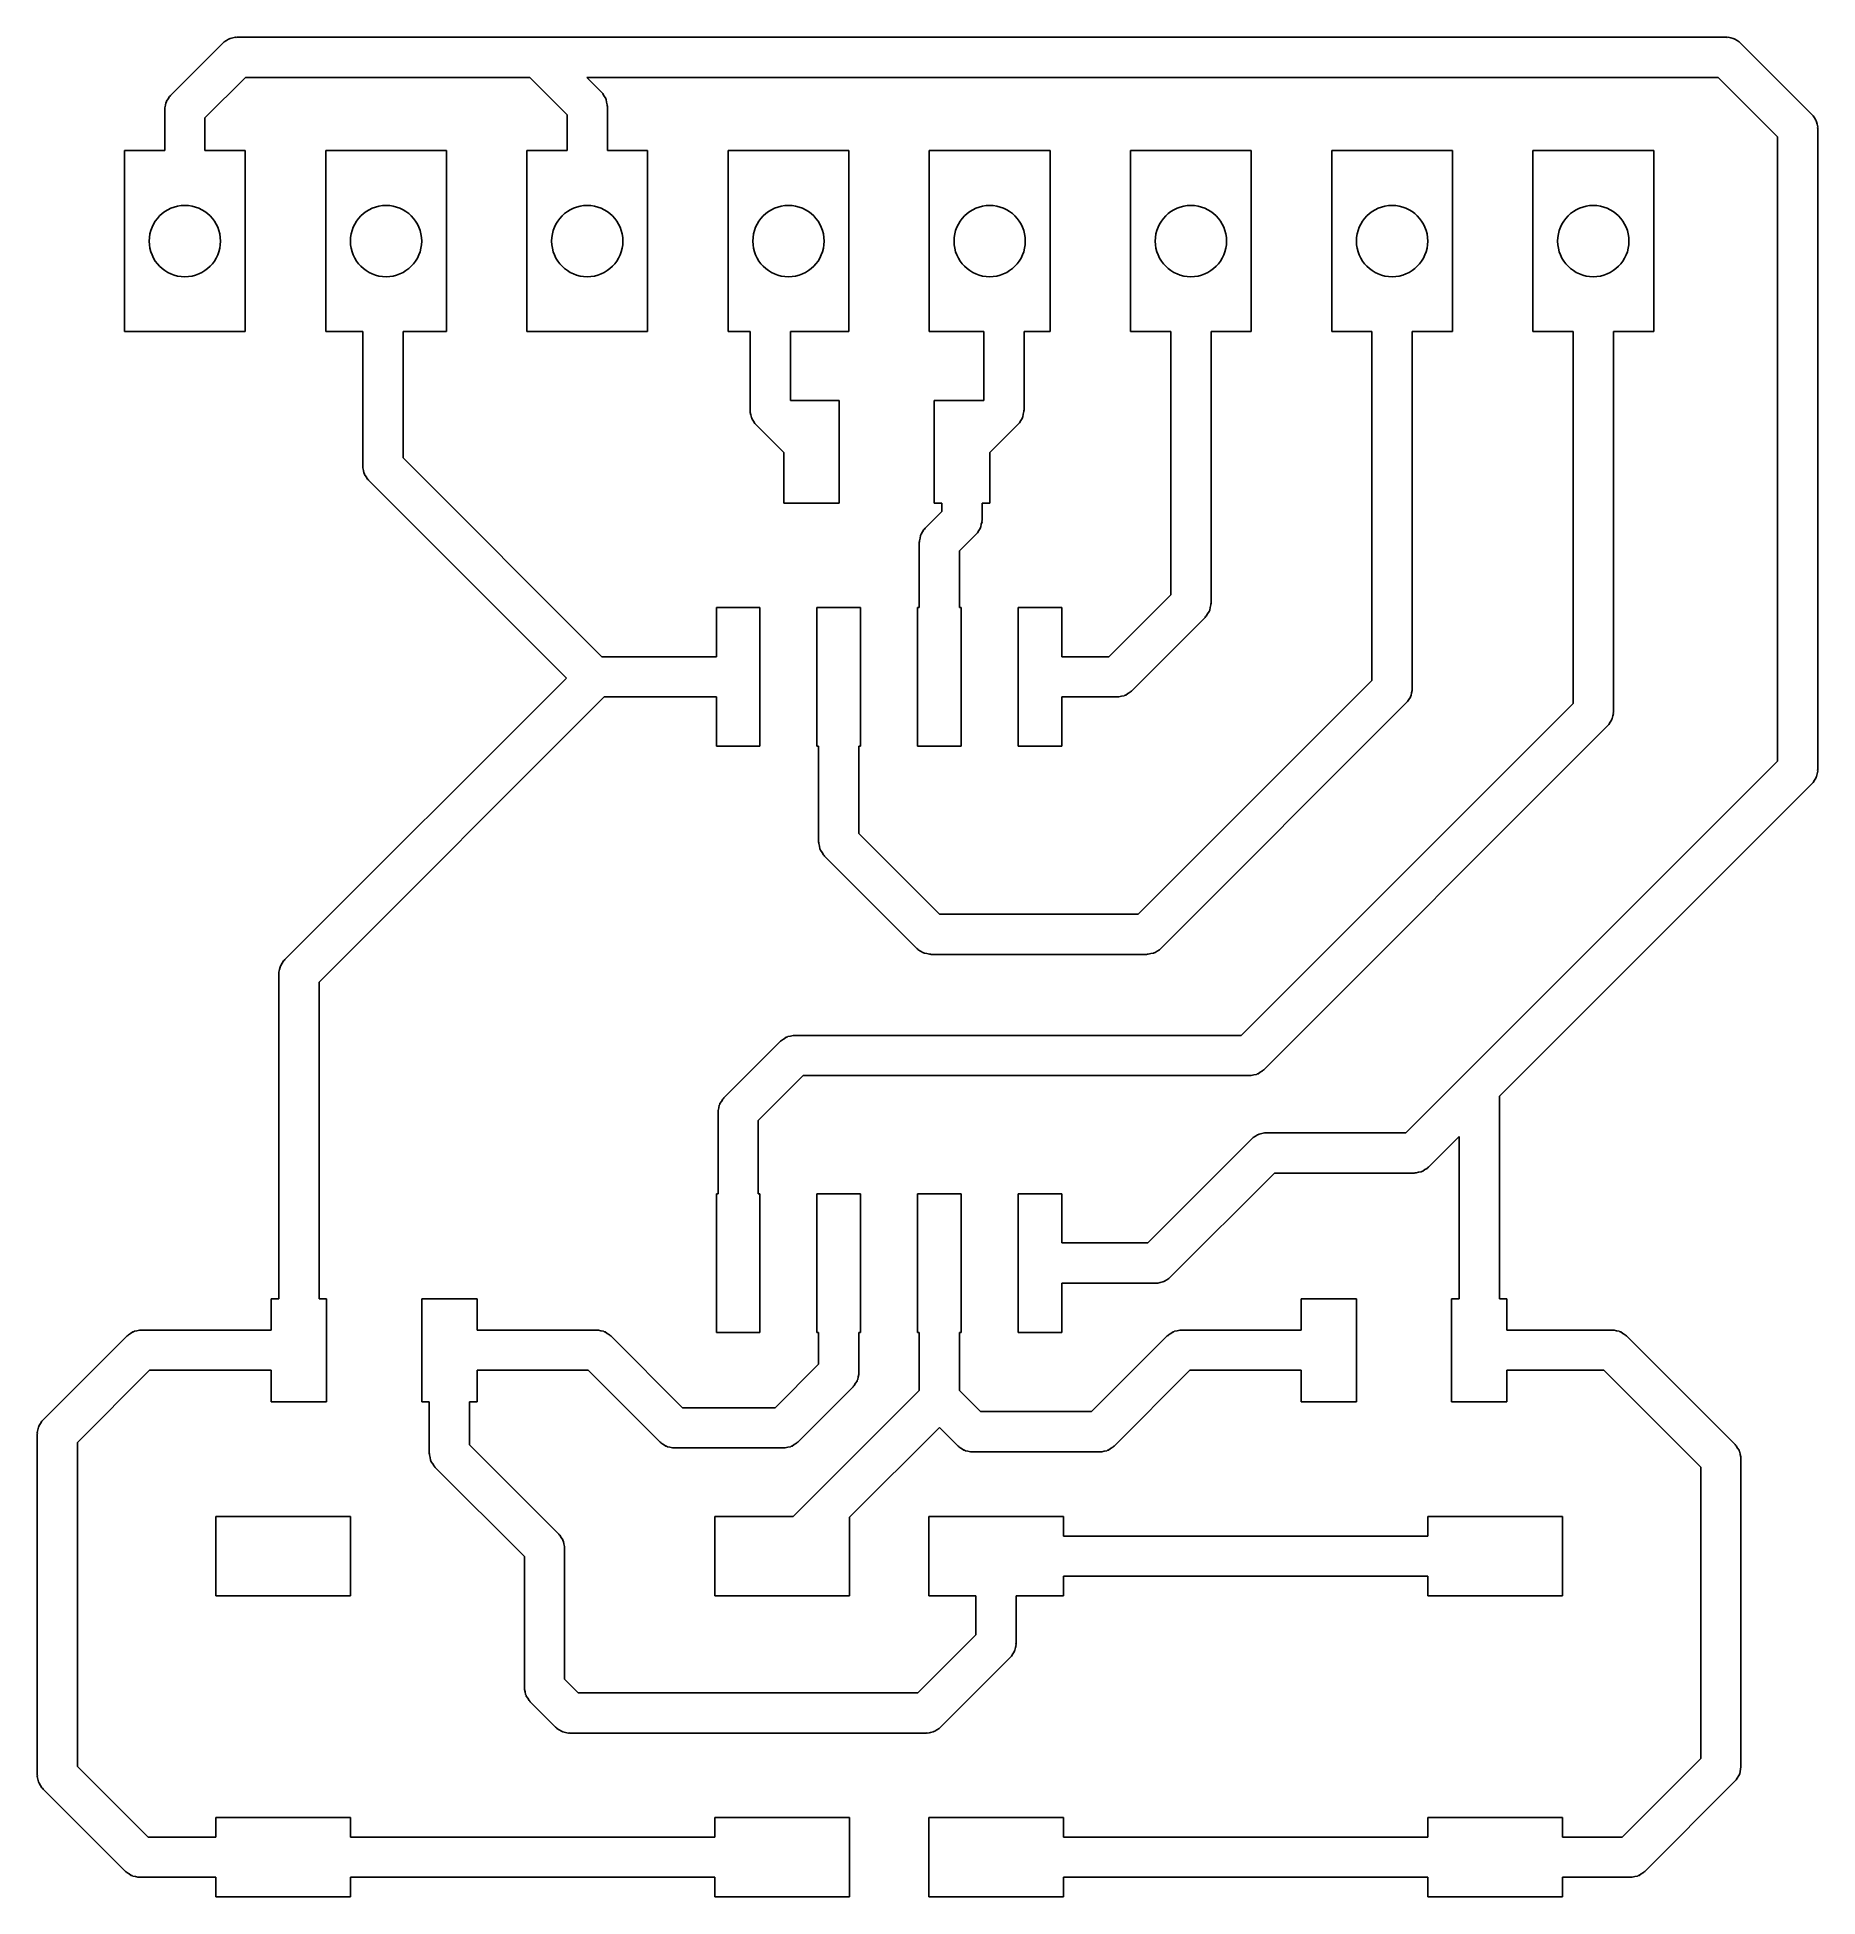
# Model space of a CAD drawing. Extents: x 1.7 to 24.2, y 0.9 to 24.4.
import ezdxf

# ---------------------------------------------------------------- set-up
doc = ezdxf.new("R2010")
doc.units = 0
doc.header["$MEASUREMENT"] = 0
doc.layers.add('BLACK', color=7, linetype='CONTINUOUS')

msp = doc.modelspace()

# ---------------------------------------------------------------- linework, layer by layer
at = {"layer": 'BLACK'}
for p, q in [((3.42039, 23.6196), (4.0804, 24.2796)), ((4.0804, 24.2796), (4.08955, 24.286)), ((4.08955, 24.286), (4.09673, 24.2946)), ((4.09673, 24.2946), (4.12547, 24.3112)), ((4.12547, 24.3112), (4.15266, 24.3302)), ((4.15266, 24.3302), (4.16345, 24.3331)), ((4.16345, 24.3331), (4.17313, 24.3387)), ((4.17313, 24.3387), (4.20581, 24.3444)), ((4.20581, 24.3444), (4.23786, 24.353)), ((4.23786, 24.353), (4.24899, 24.3521)), ((4.24899, 24.3521), (4.26, 24.354)), ((4.26, 24.354), (23.06, 24.354)), ((23.06, 24.354), (23.071, 24.3521)), ((23.071, 24.3521), (23.0821, 24.353)), ((23.0821, 24.353), (23.1142, 24.3444)), ((23.1142, 24.3444), (23.1469, 24.3387)), ((23.1469, 24.3387), (23.1566, 24.3331)), ((23.1566, 24.3331), (23.1673, 24.3302)), ((23.1673, 24.3302), (23.1945, 24.3112)), ((23.1945, 24.3112), (23.2233, 24.2946)), ((23.2233, 24.2946), (23.2305, 24.286)), ((23.2305, 24.286), (23.2396, 24.2796)), ((23.2396, 24.2796), (24.1396, 23.3796)), ((4.36521, 23.846), (3.854, 23.3348)), ((7.95479, 23.846), (4.36521, 23.846)), ((8.426, 23.3748), (7.95479, 23.846)), ((22.9548, 23.846), (8.67321, 23.846)), ((8.67321, 23.846), (8.85961, 23.6596)), ((23.706, 23.0948), (22.9548, 23.846)), ((3.34697, 23.4621), (3.35555, 23.4942)), ((3.35555, 23.4942), (3.36132, 23.5269)), ((3.36132, 23.5269), (3.36691, 23.5366)), ((3.36691, 23.5366), (3.3698, 23.5473)), ((3.3698, 23.5473), (3.38883, 23.5745)), ((3.38883, 23.5745), (3.40542, 23.6033)), ((3.40542, 23.6033), (3.41398, 23.6105)), ((3.41398, 23.6105), (3.42039, 23.6196)), ((8.85961, 23.6596), (8.86601, 23.6505)), ((8.86601, 23.6505), (8.87458, 23.6433)), ((8.87458, 23.6433), (8.89117, 23.6145)), ((8.89117, 23.6145), (8.9102, 23.5873)), ((8.9102, 23.5873), (8.91309, 23.5766)), ((8.91309, 23.5766), (8.91868, 23.5669)), ((8.91868, 23.5669), (8.92445, 23.5342)), ((8.92445, 23.5342), (8.93303, 23.5021)), ((8.93303, 23.5021), (8.93206, 23.491)), ((8.93206, 23.491), (8.934, 23.48)), ((8.934, 23.48), (8.934, 22.923)), ((3.346, 23.44), (3.34794, 23.451)), ((3.346, 22.923), (3.346, 23.44)), ((3.34794, 23.451), (3.34697, 23.4621)), ((3.854, 23.3348), (3.854, 22.923)), ((8.426, 22.923), (8.426, 23.3748)), ((24.1396, 23.3796), (24.146, 23.3705)), ((24.146, 23.3705), (24.1546, 23.3633)), ((24.1546, 23.3633), (24.1712, 23.3345)), ((24.1712, 23.3345), (24.1902, 23.3073)), ((24.1902, 23.3073), (24.1931, 23.2966)), ((24.1931, 23.2966), (24.1987, 23.2869)), ((24.1987, 23.2869), (24.2044, 23.2542)), ((24.2044, 23.2542), (24.213, 23.2221)), ((23.706, 15.2152), (23.706, 23.0948)), ((24.213, 23.2221), (24.2121, 23.211)), ((24.2121, 23.211), (24.214, 23.2)), ((24.214, 23.2), (24.214, 15.11)), ((2.838, 20.637), (2.838, 22.923)), ((2.838, 22.923), (3.346, 22.923)), ((3.854, 22.923), (4.362, 22.923)), ((4.362, 22.923), (4.362, 20.637)), ((5.378, 20.637), (5.378, 22.923)), ((5.378, 22.923), (6.902, 22.923)), ((6.902, 22.923), (6.902, 20.637)), ((7.918, 20.637), (7.918, 22.923)), ((7.918, 22.923), (8.426, 22.923)), ((8.934, 22.923), (9.442, 22.923)), ((9.442, 22.923), (9.442, 20.637)), ((10.458, 20.637), (10.458, 22.923)), ((10.458, 22.923), (11.982, 22.923)), ((11.982, 22.923), (11.982, 20.637)), ((12.998, 20.637), (12.998, 22.923)), ((12.998, 22.923), (14.522, 22.923)), ((14.522, 22.923), (14.522, 20.637)), ((15.538, 20.637), (15.538, 22.923)), ((15.538, 22.923), (17.062, 22.923)), ((17.062, 22.923), (17.062, 20.637)), ((18.078, 20.637), (18.078, 22.923)), ((18.078, 22.923), (19.602, 22.923)), ((19.602, 22.923), (19.602, 20.637)), ((20.618, 20.637), (20.618, 22.923)), ((20.618, 22.923), (22.142, 22.923)), ((22.142, 22.923), (22.142, 20.637)), ((4.362, 20.637), (2.838, 20.637)), ((5.846, 20.637), (5.378, 20.637)), ((5.846, 18.94), (5.846, 20.637)), ((6.902, 20.637), (6.354, 20.637)), ((6.354, 20.637), (6.354, 19.0452)), ((9.442, 20.637), (7.918, 20.637)), ((10.736, 20.637), (10.458, 20.637)), ((10.736, 19.64), (10.736, 20.637)), ((11.982, 20.637), (11.244, 20.637)), ((11.244, 20.637), (11.244, 19.77)), ((13.686, 20.637), (12.998, 20.637)), ((13.686, 19.77), (13.686, 20.637)), ((14.522, 20.637), (14.194, 20.637)), ((14.194, 20.637), (14.194, 19.65)), ((16.046, 20.637), (15.538, 20.637)), ((16.046, 17.3152), (16.046, 20.637)), ((17.062, 20.637), (16.554, 20.637)), ((16.554, 20.637), (16.554, 17.21)), ((18.586, 20.637), (18.078, 20.637)), ((18.586, 16.2352), (18.586, 20.637)), ((19.602, 20.637), (19.094, 20.637)), ((19.094, 20.637), (19.094, 16.13)), ((21.126, 20.637), (20.618, 20.637)), ((21.126, 15.9452), (21.126, 20.637)), ((22.142, 20.637), (21.634, 20.637)), ((21.634, 20.637), (21.634, 15.84)), ((11.244, 19.77), (11.86, 19.77)), ((11.86, 19.77), (11.86, 18.47)), ((13.06, 18.47), (13.06, 19.77)), ((13.06, 19.77), (13.686, 19.77)), ((10.7379, 19.629), (10.736, 19.64)), ((10.737, 19.6179), (10.7379, 19.629)), ((10.7456, 19.5858), (10.737, 19.6179)), ((10.7513, 19.5531), (10.7456, 19.5858)), ((10.7569, 19.5434), (10.7513, 19.5531)), ((10.7598, 19.5327), (10.7569, 19.5434)), ((10.7788, 19.5055), (10.7598, 19.5327)), ((10.7954, 19.4767), (10.7788, 19.5055)), ((14.1346, 19.4867), (14.126, 19.4795)), ((14.1512, 19.5155), (14.1346, 19.4867)), ((14.1702, 19.5427), (14.1512, 19.5155)), ((14.1731, 19.5534), (14.1702, 19.5427)), ((14.1787, 19.5631), (14.1731, 19.5534)), ((14.1844, 19.5958), (14.1787, 19.5631)), ((14.193, 19.6279), (14.1844, 19.5958)), ((14.194, 19.65), (14.1921, 19.639)), ((14.1921, 19.639), (14.193, 19.6279)), ((10.804, 19.4695), (10.7954, 19.4767)), ((10.8104, 19.4604), (10.804, 19.4695)), ((11.16, 19.1108), (10.8104, 19.4604)), ((14.1196, 19.4704), (13.76, 19.1108)), ((14.126, 19.4795), (14.1196, 19.4704)), ((6.354, 19.0452), (8.86521, 16.534)), ((11.16, 18.47), (11.16, 19.1108)), ((13.76, 19.1108), (13.76, 18.47)), ((5.84794, 18.929), (5.846, 18.94)), ((5.84697, 18.9179), (5.84794, 18.929)), ((5.85555, 18.8858), (5.84697, 18.9179)), ((5.86132, 18.8531), (5.85555, 18.8858)), ((5.86691, 18.8434), (5.86132, 18.8531)), ((5.8698, 18.8327), (5.86691, 18.8434)), ((5.88883, 18.8055), (5.8698, 18.8327)), ((5.90543, 18.7767), (5.88883, 18.8055)), ((5.91398, 18.7695), (5.90543, 18.7767)), ((5.9204, 18.7604), (5.91398, 18.7695)), ((8.41579, 16.265), (5.9204, 18.7604)), ((11.86, 18.47), (11.16, 18.47)), ((12.9454, 18.1546), (13.156, 18.3652)), ((13.156, 18.47), (13.06, 18.47)), ((13.156, 18.3652), (13.156, 18.47)), ((13.76, 18.47), (13.664, 18.47)), ((13.664, 18.47), (13.664, 18.26)), ((12.8919, 18.0716), (12.8948, 18.0823)), ((12.8948, 18.0823), (12.9138, 18.1095)), ((12.9138, 18.1095), (12.9304, 18.1383)), ((12.9304, 18.1383), (12.939, 18.1455)), ((12.939, 18.1455), (12.9454, 18.1546)), ((13.5896, 18.0804), (13.379, 17.8698)), ((13.596, 18.0895), (13.5896, 18.0804)), ((13.6046, 18.0967), (13.596, 18.0895)), ((13.6212, 18.1255), (13.6046, 18.0967)), ((13.6402, 18.1527), (13.6212, 18.1255)), ((13.6431, 18.1634), (13.6402, 18.1527)), ((13.6487, 18.1731), (13.6431, 18.1634)), ((13.6544, 18.2058), (13.6487, 18.1731)), ((13.663, 18.2379), (13.6544, 18.2058)), ((13.664, 18.26), (13.6621, 18.249)), ((13.6621, 18.249), (13.663, 18.2379)), ((12.871, 17.975), (12.8729, 17.986)), ((12.871, 17.155), (12.871, 17.975)), ((12.872, 17.9971), (12.8806, 18.0292)), ((12.8729, 17.986), (12.872, 17.9971)), ((12.8806, 18.0292), (12.8863, 18.0619)), ((12.8863, 18.0619), (12.8919, 18.0716)), ((13.379, 17.8698), (13.379, 17.155)), ((10.31, 16.534), (10.31, 17.155)), ((10.31, 17.155), (10.86, 17.155)), ((10.86, 17.155), (10.86, 15.405)), ((11.58, 15.405), (11.58, 17.155)), ((11.58, 17.155), (12.13, 17.155)), ((12.13, 17.155), (12.13, 15.405)), ((12.85, 15.405), (12.85, 17.155)), ((12.85, 17.155), (12.871, 17.155)), ((13.379, 17.155), (13.4, 17.155)), ((13.4, 17.155), (13.4, 15.405)), ((14.12, 15.405), (14.12, 17.155)), ((14.12, 17.155), (14.67, 17.155)), ((14.67, 17.155), (14.67, 16.534)), ((15.2648, 16.534), (16.046, 17.3152)), ((16.5444, 17.1558), (16.5387, 17.1231)), ((16.553, 17.1879), (16.5444, 17.1558)), ((16.554, 17.21), (16.5521, 17.199)), ((16.5521, 17.199), (16.553, 17.1879)), ((16.4796, 17.0304), (15.5496, 16.1004)), ((16.486, 17.0395), (16.4796, 17.0304)), ((16.4946, 17.0467), (16.486, 17.0395)), ((16.5112, 17.0755), (16.4946, 17.0467)), ((16.5302, 17.1027), (16.5112, 17.0755)), ((16.5331, 17.1134), (16.5302, 17.1027)), ((16.5387, 17.1231), (16.5331, 17.1134)), ((8.86521, 16.534), (10.31, 16.534)), ((14.67, 16.534), (15.2648, 16.534)), ((4.86039, 12.7096), (8.41579, 16.265)), ((15.6348, 13.284), (18.586, 16.2352)), ((8.89521, 16.026), (5.294, 12.4248)), ((10.31, 16.026), (8.89521, 16.026)), ((10.31, 15.405), (10.31, 16.026)), ((15.37, 16.026), (14.67, 16.026)), ((14.67, 16.026), (14.67, 15.405)), ((15.381, 16.0279), (15.37, 16.026)), ((15.3921, 16.027), (15.381, 16.0279)), ((15.4242, 16.0356), (15.3921, 16.027)), ((15.4569, 16.0413), (15.4242, 16.0356)), ((15.4666, 16.0469), (15.4569, 16.0413)), ((15.4773, 16.0498), (15.4666, 16.0469)), ((15.5045, 16.0688), (15.4773, 16.0498)), ((15.5333, 16.0854), (15.5045, 16.0688)), ((15.5405, 16.094), (15.5333, 16.0854)), ((15.5496, 16.1004), (15.5405, 16.094)), ((19.0346, 15.9667), (19.026, 15.9595)), ((19.0512, 15.9955), (19.0346, 15.9667)), ((19.0702, 16.0227), (19.0512, 15.9955)), ((19.0731, 16.0334), (19.0702, 16.0227)), ((19.0787, 16.0431), (19.0731, 16.0334)), ((19.0844, 16.0758), (19.0787, 16.0431)), ((19.093, 16.1079), (19.0844, 16.0758)), ((19.094, 16.13), (19.0921, 16.119)), ((19.0921, 16.119), (19.093, 16.1079)), ((19.0196, 15.9504), (15.9196, 12.8504)), ((16.9348, 11.754), (21.126, 15.9452)), ((19.026, 15.9595), (19.0196, 15.9504)), ((21.6102, 15.7327), (21.5912, 15.7055)), ((21.6131, 15.7434), (21.6102, 15.7327)), ((21.6187, 15.7531), (21.6131, 15.7434)), ((21.6244, 15.7858), (21.6187, 15.7531)), ((21.633, 15.8179), (21.6244, 15.7858)), ((21.634, 15.84), (21.6321, 15.829)), ((21.6321, 15.829), (21.633, 15.8179)), ((21.5596, 15.6604), (17.2196, 11.3204)), ((21.566, 15.6695), (21.5596, 15.6604)), ((21.5746, 15.6767), (21.566, 15.6695)), ((21.5912, 15.7055), (21.5746, 15.6767)), ((10.86, 15.405), (10.31, 15.405)), ((11.601, 15.405), (11.58, 15.405)), ((11.601, 14.197), (11.601, 15.405)), ((12.13, 15.405), (12.109, 15.405)), ((12.109, 15.405), (12.109, 14.3022)), ((13.4, 15.405), (12.85, 15.405)), ((14.67, 15.405), (14.12, 15.405)), ((19.0148, 10.524), (23.706, 15.2152)), ((24.2044, 15.0558), (24.1987, 15.0231)), ((24.213, 15.0879), (24.2044, 15.0558)), ((24.214, 15.11), (24.2121, 15.099)), ((24.2121, 15.099), (24.213, 15.0879)), ((24.1396, 14.9304), (20.194, 10.9848)), ((24.146, 14.9395), (24.1396, 14.9304)), ((24.1546, 14.9467), (24.146, 14.9395)), ((24.1712, 14.9755), (24.1546, 14.9467)), ((24.1902, 15.0027), (24.1712, 14.9755)), ((24.1931, 15.0134), (24.1902, 15.0027)), ((24.1987, 15.0231), (24.1931, 15.0134)), ((11.6029, 14.186), (11.601, 14.197)), ((11.602, 14.1749), (11.6029, 14.186)), ((11.6106, 14.1428), (11.602, 14.1749)), ((11.6163, 14.1101), (11.6106, 14.1428)), ((11.6219, 14.1004), (11.6163, 14.1101)), ((11.6248, 14.0897), (11.6219, 14.1004)), ((11.6438, 14.0625), (11.6248, 14.0897)), ((12.109, 14.3022), (13.1272, 13.284)), ((11.6604, 14.0337), (11.6438, 14.0625)), ((11.669, 14.0265), (11.6604, 14.0337)), ((11.6754, 14.0174), (11.669, 14.0265)), ((12.8424, 12.8504), (11.6754, 14.0174)), ((13.1272, 13.284), (15.6348, 13.284)), ((4.82883, 12.6645), (4.84542, 12.6933)), ((4.84542, 12.6933), (4.85398, 12.7005)), ((4.85398, 12.7005), (4.86039, 12.7096)), ((12.8515, 12.844), (12.8424, 12.8504)), ((12.8587, 12.8354), (12.8515, 12.844)), ((12.8875, 12.8188), (12.8587, 12.8354)), ((12.9147, 12.7998), (12.8875, 12.8188)), ((12.9254, 12.7969), (12.9147, 12.7998)), ((12.9351, 12.7913), (12.9254, 12.7969)), ((12.9678, 12.7856), (12.9351, 12.7913)), ((12.9999, 12.777), (12.9678, 12.7856)), ((13.011, 12.7779), (12.9999, 12.777)), ((13.022, 12.776), (13.011, 12.7779)), ((15.74, 12.776), (13.022, 12.776)), ((15.751, 12.7779), (15.74, 12.776)), ((15.7621, 12.777), (15.751, 12.7779)), ((15.7942, 12.7856), (15.7621, 12.777)), ((15.8269, 12.7913), (15.7942, 12.7856)), ((15.8366, 12.7969), (15.8269, 12.7913)), ((15.8473, 12.7998), (15.8366, 12.7969)), ((15.8745, 12.8188), (15.8473, 12.7998)), ((15.9033, 12.8354), (15.8745, 12.8188)), ((15.9105, 12.844), (15.9033, 12.8354)), ((15.9196, 12.8504), (15.9105, 12.844)), ((4.786, 12.53), (4.78794, 12.541)), ((4.786, 8.43), (4.786, 12.53)), ((4.78697, 12.5521), (4.79555, 12.5842)), ((4.78794, 12.541), (4.78697, 12.5521)), ((4.79555, 12.5842), (4.80132, 12.6169)), ((4.80132, 12.6169), (4.80691, 12.6266)), ((4.80691, 12.6266), (4.8098, 12.6373)), ((4.8098, 12.6373), (4.82883, 12.6645)), ((5.294, 12.4248), (5.294, 8.43)), ((11.2034, 11.7331), (11.2131, 11.7387)), ((11.2131, 11.7387), (11.2458, 11.7444)), ((11.2458, 11.7444), (11.2779, 11.753)), ((11.2779, 11.753), (11.289, 11.7521)), ((11.289, 11.7521), (11.3, 11.754)), ((11.3, 11.754), (16.9348, 11.754)), ((10.4054, 10.9646), (11.1204, 11.6796)), ((11.1204, 11.6796), (11.1295, 11.686)), ((11.1295, 11.686), (11.1367, 11.6946)), ((11.1367, 11.6946), (11.1655, 11.7112)), ((11.1655, 11.7112), (11.1927, 11.7302)), ((11.1927, 11.7302), (11.2034, 11.7331)), ((17.1473, 11.2698), (17.1366, 11.2669)), ((17.1745, 11.2888), (17.1473, 11.2698)), ((17.2033, 11.3054), (17.1745, 11.2888)), ((17.2105, 11.314), (17.2033, 11.3054)), ((17.2196, 11.3204), (17.2105, 11.314)), ((11.4052, 11.246), (10.839, 10.6798)), ((17.04, 11.246), (11.4052, 11.246)), ((17.051, 11.2479), (17.04, 11.246)), ((17.0621, 11.247), (17.051, 11.2479)), ((17.0942, 11.2556), (17.0621, 11.247)), ((17.1269, 11.2613), (17.0942, 11.2556)), ((17.1366, 11.2669), (17.1269, 11.2613)), ((10.332, 10.8071), (10.3406, 10.8392)), ((10.3329, 10.796), (10.332, 10.8071)), ((10.3406, 10.8392), (10.3463, 10.8719)), ((10.3463, 10.8719), (10.3519, 10.8816)), ((10.3519, 10.8816), (10.3548, 10.8923)), ((10.3548, 10.8923), (10.3738, 10.9195)), ((10.3738, 10.9195), (10.3904, 10.9483)), ((10.3904, 10.9483), (10.399, 10.9555)), ((10.399, 10.9555), (10.4054, 10.9646)), ((20.194, 10.9848), (20.194, 8.43)), ((10.331, 10.785), (10.3329, 10.796)), ((10.331, 9.755), (10.331, 10.785)), ((10.839, 10.6798), (10.839, 9.755)), ((15.7548, 9.134), (17.0704, 10.4496)), ((17.0704, 10.4496), (17.0795, 10.456)), ((17.0795, 10.456), (17.0867, 10.4646)), ((17.0867, 10.4646), (17.1155, 10.4812)), ((17.1155, 10.4812), (17.1427, 10.5002)), ((17.1427, 10.5002), (17.1534, 10.5031)), ((17.1534, 10.5031), (17.1631, 10.5087)), ((17.1631, 10.5087), (17.1958, 10.5144)), ((17.1958, 10.5144), (17.2279, 10.523)), ((17.2279, 10.523), (17.239, 10.5221)), ((17.239, 10.5221), (17.25, 10.524)), ((17.25, 10.524), (19.0148, 10.524)), ((19.686, 10.4768), (19.2996, 10.0904)), ((19.686, 8.43), (19.686, 10.4768)), ((17.3552, 10.016), (16.0396, 8.7004)), ((19.12, 10.016), (17.3552, 10.016)), ((19.131, 10.0179), (19.12, 10.016)), ((19.1421, 10.017), (19.131, 10.0179)), ((19.1742, 10.0256), (19.1421, 10.017)), ((19.2069, 10.0313), (19.1742, 10.0256)), ((19.2166, 10.0369), (19.2069, 10.0313)), ((19.2273, 10.0398), (19.2166, 10.0369)), ((19.2545, 10.0588), (19.2273, 10.0398)), ((19.2833, 10.0754), (19.2545, 10.0588)), ((19.2905, 10.084), (19.2833, 10.0754)), ((19.2996, 10.0904), (19.2905, 10.084)), ((10.31, 8.005), (10.31, 9.755)), ((10.31, 9.755), (10.331, 9.755)), ((10.839, 9.755), (10.86, 9.755)), ((10.86, 9.755), (10.86, 8.005)), ((11.58, 8.005), (11.58, 9.755)), ((11.58, 9.755), (12.13, 9.755)), ((12.13, 9.755), (12.13, 8.005)), ((12.85, 8.005), (12.85, 9.755)), ((12.85, 9.755), (13.4, 9.755)), ((13.4, 9.755), (13.4, 8.005)), ((14.12, 8.005), (14.12, 9.755)), ((14.12, 9.755), (14.67, 9.755)), ((14.67, 9.755), (14.67, 9.134)), ((14.67, 9.134), (15.7548, 9.134)), ((16.0233, 8.68543), (15.9945, 8.66883)), ((16.0305, 8.69398), (16.0233, 8.68543)), ((16.0396, 8.7004), (16.0305, 8.69398)), ((15.86, 8.626), (14.67, 8.626)), ((14.67, 8.626), (14.67, 8.005)), ((15.871, 8.62794), (15.86, 8.626)), ((15.8821, 8.62697), (15.871, 8.62794)), ((15.9142, 8.63556), (15.8821, 8.62697)), ((15.9469, 8.64132), (15.9142, 8.63556)), ((15.9566, 8.64691), (15.9469, 8.64132)), ((15.9673, 8.6498), (15.9566, 8.64691)), ((15.9945, 8.66883), (15.9673, 8.6498)), ((4.69, 8.034), (4.69, 8.43)), ((4.69, 8.43), (4.786, 8.43)), ((5.294, 8.43), (5.39, 8.43)), ((5.39, 8.43), (5.39, 7.13)), ((6.59, 7.13), (6.59, 8.43)), ((6.59, 8.43), (7.29, 8.43)), ((7.29, 8.43), (7.29, 8.034)), ((17.69, 8.034), (17.69, 8.43)), ((17.69, 8.43), (18.39, 8.43)), ((18.39, 8.43), (18.39, 7.13)), ((19.59, 7.13), (19.59, 8.43)), ((19.59, 8.43), (19.686, 8.43)), ((20.194, 8.43), (20.29, 8.43)), ((20.29, 8.43), (20.29, 8.034)), ((2.88673, 7.97457), (2.91547, 7.99117)), ((2.91547, 7.99117), (2.94265, 8.0102)), ((2.94265, 8.0102), (2.95345, 8.01309)), ((2.95345, 8.01309), (2.96313, 8.01868)), ((2.96313, 8.01868), (2.99581, 8.02445)), ((2.99581, 8.02445), (3.02786, 8.03303)), ((3.02786, 8.03303), (3.03899, 8.03206)), ((3.03899, 8.03206), (3.05, 8.034)), ((3.05, 8.034), (4.69, 8.034)), ((7.29, 8.034), (8.798, 8.034)), ((8.798, 8.034), (8.80901, 8.03206)), ((8.80901, 8.03206), (8.82014, 8.03303)), ((8.82014, 8.03303), (8.85219, 8.02445)), ((8.85219, 8.02445), (8.88487, 8.01868)), ((8.88487, 8.01868), (8.89455, 8.01309)), ((8.89455, 8.01309), (8.90534, 8.0102)), ((8.90534, 8.0102), (8.93253, 7.99117)), ((8.93253, 7.99117), (8.96127, 7.97457)), ((10.86, 8.005), (10.31, 8.005)), ((11.601, 8.005), (11.58, 8.005)), ((11.601, 7.60221), (11.601, 8.005)), ((12.13, 8.005), (12.109, 8.005)), ((12.109, 8.005), (12.109, 7.497)), ((12.871, 8.005), (12.85, 8.005)), ((12.871, 7.27021), (12.871, 8.005)), ((13.4, 8.005), (13.379, 8.005)), ((13.379, 8.005), (13.379, 7.27021)), ((14.67, 8.005), (14.12, 8.005)), ((16.0187, 7.97457), (16.0475, 7.99117)), ((16.0475, 7.99117), (16.0747, 8.0102)), ((16.0747, 8.0102), (16.0854, 8.01309)), ((16.0854, 8.01309), (16.0951, 8.01868)), ((16.0951, 8.01868), (16.1278, 8.02445)), ((16.1278, 8.02445), (16.1599, 8.03303)), ((16.1599, 8.03303), (16.171, 8.03206)), ((16.171, 8.03206), (16.182, 8.034)), ((16.182, 8.034), (17.69, 8.034)), ((20.29, 8.034), (21.62, 8.034)), ((21.62, 8.034), (21.631, 8.03206)), ((21.631, 8.03206), (21.6421, 8.03303)), ((21.6421, 8.03303), (21.6742, 8.02445)), ((21.6742, 8.02445), (21.7069, 8.01868)), ((21.7069, 8.01868), (21.7166, 8.01309)), ((21.7166, 8.01309), (21.7273, 8.0102)), ((21.7273, 8.0102), (21.7545, 7.99117)), ((21.7545, 7.99117), (21.7833, 7.97457)), ((1.81039, 6.8996), (2.87039, 7.9596)), ((2.87039, 7.9596), (2.87955, 7.96601)), ((2.87955, 7.96601), (2.88673, 7.97457)), ((8.96127, 7.97457), (8.96845, 7.96601)), ((8.96845, 7.96601), (8.9776, 7.9596)), ((8.9776, 7.9596), (9.88321, 7.054)), ((15.0468, 7.004), (16.0024, 7.9596)), ((16.0024, 7.9596), (16.0115, 7.96601)), ((16.0115, 7.96601), (16.0187, 7.97457)), ((21.7833, 7.97457), (21.7905, 7.96601)), ((21.7905, 7.96601), (21.7996, 7.9596)), ((21.7996, 7.9596), (23.1696, 6.5896)), ((3.15521, 7.526), (2.244, 6.61479)), ((4.69, 7.526), (3.15521, 7.526)), ((4.69, 7.13), (4.69, 7.526)), ((8.69279, 7.526), (7.29, 7.526)), ((7.29, 7.526), (7.29, 7.13)), ((9.5984, 6.62039), (8.69279, 7.526)), ((11.0528, 7.054), (11.601, 7.60221)), ((16.2872, 7.526), (15.3316, 6.57039)), ((17.69, 7.526), (16.2872, 7.526)), ((17.69, 7.13), (17.69, 7.526)), ((21.5148, 7.526), (20.29, 7.526)), ((20.29, 7.526), (20.29, 7.13)), ((22.736, 6.30479), (21.5148, 7.526)), ((12.0346, 7.31739), (11.3376, 6.62039)), ((12.041, 7.32655), (12.0346, 7.31739)), ((12.0496, 7.33373), (12.041, 7.32655)), ((12.0662, 7.36247), (12.0496, 7.33373)), ((12.0852, 7.38965), (12.0662, 7.36247)), ((12.0881, 7.40045), (12.0852, 7.38965)), ((12.0937, 7.41013), (12.0881, 7.40045)), ((12.0994, 7.44281), (12.0937, 7.41013)), ((12.108, 7.47486), (12.0994, 7.44281)), ((12.109, 7.497), (12.1071, 7.48599)), ((12.1071, 7.48599), (12.108, 7.47486)), ((5.39, 7.13), (4.69, 7.13)), ((6.686, 7.13), (6.59, 7.13)), ((6.686, 6.48), (6.686, 7.13)), ((7.29, 7.13), (7.194, 7.13)), ((7.194, 7.13), (7.194, 6.58521)), ((9.88321, 7.054), (11.0528, 7.054)), ((11.2808, 5.68), (12.871, 7.27021)), ((13.379, 7.27021), (13.6452, 7.004)), ((18.39, 7.13), (17.69, 7.13)), ((20.29, 7.13), (19.59, 7.13)), ((1.75132, 6.80687), (1.75691, 6.81655)), ((1.75691, 6.81655), (1.7598, 6.82734)), ((1.7598, 6.82734), (1.77883, 6.85453)), ((1.77883, 6.85453), (1.79542, 6.88327)), ((1.79542, 6.88327), (1.80398, 6.89045)), ((1.80398, 6.89045), (1.81039, 6.8996)), ((13.6452, 7.004), (15.0468, 7.004)), ((1.736, 6.72), (1.73794, 6.73101)), ((1.736, 2.42), (1.736, 6.72)), ((1.73697, 6.74214), (1.74555, 6.77419)), ((1.73794, 6.73101), (1.73697, 6.74214)), ((1.74555, 6.77419), (1.75132, 6.80687)), ((2.244, 6.61479), (2.244, 2.52521)), ((7.194, 6.58521), (8.3196, 5.4596)), ((9.60755, 6.61398), (9.5984, 6.62039)), ((9.61473, 6.60542), (9.60755, 6.61398)), ((9.64347, 6.58883), (9.61473, 6.60542)), ((9.67066, 6.5698), (9.64347, 6.58883)), ((11.2925, 6.58883), (11.2653, 6.5698)), ((11.3213, 6.60542), (11.2925, 6.58883)), ((11.3285, 6.61398), (11.3213, 6.60542)), ((11.3376, 6.62039), (11.3285, 6.61398)), ((13.125, 6.80579), (11.99, 5.67079)), ((13.3604, 6.57039), (13.125, 6.80579)), ((23.1696, 6.5896), (23.176, 6.58045)), ((23.176, 6.58045), (23.1846, 6.57327)), ((23.1846, 6.57327), (23.2012, 6.54453)), ((6.68794, 6.46899), (6.686, 6.48)), ((6.68697, 6.45786), (6.68794, 6.46899)), ((6.69555, 6.42581), (6.68697, 6.45786)), ((6.70132, 6.39313), (6.69555, 6.42581)), ((6.70691, 6.38345), (6.70132, 6.39313)), ((6.7098, 6.37265), (6.70691, 6.38345)), ((6.72883, 6.34547), (6.7098, 6.37265)), ((6.74543, 6.31673), (6.72883, 6.34547)), ((9.68145, 6.56691), (9.67066, 6.5698)), ((9.69113, 6.56132), (9.68145, 6.56691)), ((9.72381, 6.55556), (9.69113, 6.56132)), ((9.75586, 6.54697), (9.72381, 6.55556)), ((9.76699, 6.54794), (9.75586, 6.54697)), ((9.778, 6.546), (9.76699, 6.54794)), ((11.158, 6.546), (9.778, 6.546)), ((11.169, 6.54794), (11.158, 6.546)), ((11.1801, 6.54697), (11.169, 6.54794)), ((11.2122, 6.55556), (11.1801, 6.54697)), ((11.2449, 6.56132), (11.2122, 6.55556)), ((11.2546, 6.56691), (11.2449, 6.56132)), ((11.2653, 6.5698), (11.2546, 6.56691)), ((13.3695, 6.56398), (13.3604, 6.57039)), ((13.3767, 6.55542), (13.3695, 6.56398)), ((13.4055, 6.53883), (13.3767, 6.55542)), ((13.4327, 6.5198), (13.4055, 6.53883)), ((13.4434, 6.51691), (13.4327, 6.5198)), ((13.4531, 6.51132), (13.4434, 6.51691)), ((13.4858, 6.50555), (13.4531, 6.51132)), ((13.5179, 6.49697), (13.4858, 6.50555)), ((13.529, 6.49794), (13.5179, 6.49697)), ((13.54, 6.496), (13.529, 6.49794)), ((15.152, 6.496), (13.54, 6.496)), ((15.163, 6.49794), (15.152, 6.496)), ((15.1741, 6.49697), (15.163, 6.49794)), ((15.2062, 6.50555), (15.1741, 6.49697)), ((15.2389, 6.51132), (15.2062, 6.50555)), ((15.2486, 6.51691), (15.2389, 6.51132)), ((15.2593, 6.5198), (15.2486, 6.51691)), ((15.2865, 6.53883), (15.2593, 6.5198)), ((15.3153, 6.55542), (15.2865, 6.53883)), ((15.3225, 6.56398), (15.3153, 6.55542)), ((15.3316, 6.57039), (15.3225, 6.56398)), ((23.2012, 6.54453), (23.2202, 6.51734)), ((23.2202, 6.51734), (23.2231, 6.50655)), ((23.2231, 6.50655), (23.2287, 6.49687)), ((23.2287, 6.49687), (23.2344, 6.46419)), ((23.2344, 6.46419), (23.243, 6.43214)), ((23.243, 6.43214), (23.2421, 6.421)), ((23.2421, 6.421), (23.244, 6.41)), ((23.244, 6.41), (23.244, 2.52)), ((6.75399, 6.30955), (6.74543, 6.31673)), ((6.76039, 6.30039), (6.75399, 6.30955)), ((7.886, 5.17479), (6.76039, 6.30039)), ((22.736, 2.62521), (22.736, 6.30479)), ((3.99, 4.68), (3.99, 5.68)), ((3.99, 5.68), (5.69, 5.68)), ((5.69, 5.68), (5.69, 4.68)), ((10.29, 4.68), (10.29, 5.68)), ((10.29, 5.68), (11.2808, 5.68)), ((11.99, 5.67079), (11.99, 4.68)), ((12.99, 4.68), (12.99, 5.68)), ((12.99, 5.68), (14.69, 5.68)), ((14.69, 5.68), (14.69, 5.434)), ((19.29, 5.434), (19.29, 5.68)), ((19.29, 5.68), (20.99, 5.68)), ((20.99, 5.68), (20.99, 4.68)), ((8.3196, 5.4596), (8.32601, 5.45045)), ((8.32601, 5.45045), (8.33457, 5.44327)), ((8.33457, 5.44327), (8.35117, 5.41453)), ((8.35117, 5.41453), (8.3702, 5.38734)), ((14.69, 5.434), (19.29, 5.434)), ((7.886, 3.52), (7.886, 5.17479)), ((8.3702, 5.38734), (8.37309, 5.37655)), ((8.37309, 5.37655), (8.37868, 5.36687)), ((8.37868, 5.36687), (8.38444, 5.33419)), ((8.38444, 5.33419), (8.39303, 5.30214)), ((8.39303, 5.30214), (8.39206, 5.29101)), ((8.39206, 5.29101), (8.394, 5.28)), ((8.394, 5.28), (8.394, 3.62521)), ((19.29, 4.926), (14.69, 4.926)), ((14.69, 4.926), (14.69, 4.68)), ((19.29, 4.68), (19.29, 4.926)), ((5.69, 4.68), (3.99, 4.68)), ((11.99, 4.68), (10.29, 4.68)), ((13.586, 4.68), (12.99, 4.68)), ((13.586, 4.18521), (13.586, 4.68)), ((14.69, 4.68), (14.094, 4.68)), ((14.094, 4.68), (14.094, 4.08)), ((20.99, 4.68), (19.29, 4.68)), ((12.8548, 3.454), (13.586, 4.18521)), ((14.0787, 3.99313), (14.0731, 3.98345)), ((14.0844, 4.02581), (14.0787, 3.99313)), ((14.093, 4.05786), (14.0844, 4.02581)), ((14.094, 4.08), (14.0921, 4.06899)), ((14.0921, 4.06899), (14.093, 4.05786)), ((14.0196, 3.90039), (13.1396, 3.02039)), ((14.026, 3.90955), (14.0196, 3.90039)), ((14.0346, 3.91673), (14.026, 3.90955)), ((14.0512, 3.94547), (14.0346, 3.91673)), ((14.0702, 3.97265), (14.0512, 3.94547)), ((14.0731, 3.98345), (14.0702, 3.97265)), ((8.394, 3.62521), (8.56521, 3.454)), ((7.88794, 3.50899), (7.886, 3.52)), ((7.88697, 3.49786), (7.88794, 3.50899)), ((7.89555, 3.46581), (7.88697, 3.49786)), ((7.90132, 3.43313), (7.89555, 3.46581)), ((7.90691, 3.42345), (7.90132, 3.43313)), ((7.9098, 3.41265), (7.90691, 3.42345)), ((7.92883, 3.38547), (7.9098, 3.41265)), ((7.94542, 3.35673), (7.92883, 3.38547)), ((7.95398, 3.34955), (7.94542, 3.35673)), ((7.96039, 3.3404), (7.95398, 3.34955)), ((8.2804, 3.02039), (7.96039, 3.3404)), ((8.56521, 3.454), (12.8548, 3.454)), ((8.28955, 3.01398), (8.2804, 3.02039)), ((8.29673, 3.00542), (8.28955, 3.01398)), ((8.32547, 2.98883), (8.29673, 3.00542)), ((8.35266, 2.9698), (8.32547, 2.98883)), ((8.36345, 2.96691), (8.35266, 2.9698)), ((8.37313, 2.96132), (8.36345, 2.96691)), ((8.40581, 2.95555), (8.37313, 2.96132)), ((8.43786, 2.94697), (8.40581, 2.95555)), ((8.44899, 2.94794), (8.43786, 2.94697)), ((8.46, 2.946), (8.44899, 2.94794)), ((12.96, 2.946), (8.46, 2.946)), ((12.971, 2.94794), (12.96, 2.946)), ((12.9821, 2.94697), (12.971, 2.94794)), ((13.0142, 2.95555), (12.9821, 2.94697)), ((13.0469, 2.96132), (13.0142, 2.95555)), ((13.0566, 2.96691), (13.0469, 2.96132)), ((13.0673, 2.9698), (13.0566, 2.96691)), ((13.0945, 2.98883), (13.0673, 2.9698)), ((13.1233, 3.00542), (13.0945, 2.98883)), ((13.1305, 3.01398), (13.1233, 3.00542)), ((13.1396, 3.02039), (13.1305, 3.01398)), ((21.7448, 1.634), (22.736, 2.62521)), ((1.73794, 2.40899), (1.736, 2.42)), ((1.73697, 2.39786), (1.73794, 2.40899)), ((1.74555, 2.36581), (1.73697, 2.39786)), ((1.75132, 2.33313), (1.74555, 2.36581)), ((2.244, 2.52521), (3.13521, 1.634)), ((23.1846, 2.35673), (23.1687, 2.34345)), ((23.2287, 2.43313), (23.1846, 2.35673)), ((23.244, 2.52), (23.2287, 2.43313)), ((1.75691, 2.32345), (1.75132, 2.33313)), ((1.7598, 2.31265), (1.75691, 2.32345)), ((1.77883, 2.28547), (1.7598, 2.31265)), ((1.79542, 2.25673), (1.77883, 2.28547)), ((1.80398, 2.24955), (1.79542, 2.25673)), ((1.81039, 2.24039), (1.80398, 2.24955)), ((2.85039, 1.20039), (1.81039, 2.24039)), ((23.1596, 2.33039), (22.0296, 1.20039)), ((23.1687, 2.34345), (23.1596, 2.33039)), ((3.99, 1.634), (3.99, 1.88)), ((3.99, 1.88), (5.69, 1.88)), ((5.69, 1.88), (5.69, 1.634)), ((10.29, 1.634), (10.29, 1.88)), ((10.29, 1.88), (11.99, 1.88)), ((11.99, 1.88), (11.99, 0.88)), ((12.99, 0.88), (12.99, 1.88)), ((12.99, 1.88), (14.69, 1.88)), ((14.69, 1.88), (14.69, 1.634)), ((19.29, 1.634), (19.29, 1.88)), ((19.29, 1.88), (20.99, 1.88)), ((20.99, 1.88), (20.99, 1.634)), ((3.13521, 1.634), (3.99, 1.634)), ((5.69, 1.634), (10.29, 1.634)), ((14.69, 1.634), (19.29, 1.634)), ((20.99, 1.634), (21.7448, 1.634)), ((2.85955, 1.19398), (2.85039, 1.20039)), ((2.86673, 1.18542), (2.85955, 1.19398)), ((2.89547, 1.16883), (2.86673, 1.18542)), ((22.0133, 1.18542), (21.9845, 1.16883)), ((22.0205, 1.19398), (22.0133, 1.18542)), ((22.0296, 1.20039), (22.0205, 1.19398)), ((2.92265, 1.1498), (2.89547, 1.16883)), ((2.93345, 1.14691), (2.92265, 1.1498)), ((2.94313, 1.14132), (2.93345, 1.14691)), ((2.97581, 1.13555), (2.94313, 1.14132)), ((3.00786, 1.12697), (2.97581, 1.13555)), ((3.01899, 1.12794), (3.00786, 1.12697)), ((3.03, 1.126), (3.01899, 1.12794)), ((3.99, 1.126), (3.03, 1.126)), ((3.99, 0.88), (3.99, 1.126)), ((10.29, 1.126), (5.69, 1.126)), ((5.69, 1.126), (5.69, 0.88)), ((10.29, 0.88), (10.29, 1.126)), ((19.29, 1.126), (14.69, 1.126)), ((14.69, 1.126), (14.69, 0.88)), ((19.29, 0.88), (19.29, 1.126)), ((21.85, 1.126), (20.99, 1.126)), ((20.99, 1.126), (20.99, 0.88)), ((21.861, 1.12794), (21.85, 1.126)), ((21.8721, 1.12697), (21.861, 1.12794)), ((21.9042, 1.13555), (21.8721, 1.12697)), ((21.9369, 1.14132), (21.9042, 1.13555)), ((21.9466, 1.14691), (21.9369, 1.14132)), ((21.9573, 1.1498), (21.9466, 1.14691)), ((21.9845, 1.16883), (21.9573, 1.1498)), ((5.69, 0.88), (3.99, 0.88)), ((11.99, 0.88), (10.29, 0.88)), ((14.69, 0.88), (12.99, 0.88)), ((20.99, 0.88), (19.29, 0.88))]:
    msp.add_line(p, q, dxfattribs=at)
for centre in [(3.6, 21.78), (6.14, 21.78), (8.68, 21.78), (11.22, 21.78), (13.76, 21.78), (16.3, 21.78), (18.84, 21.78), (21.38, 21.78)]:
    msp.add_circle(centre, 0.45, dxfattribs=at)

doc.saveas('drawing.dxf')
